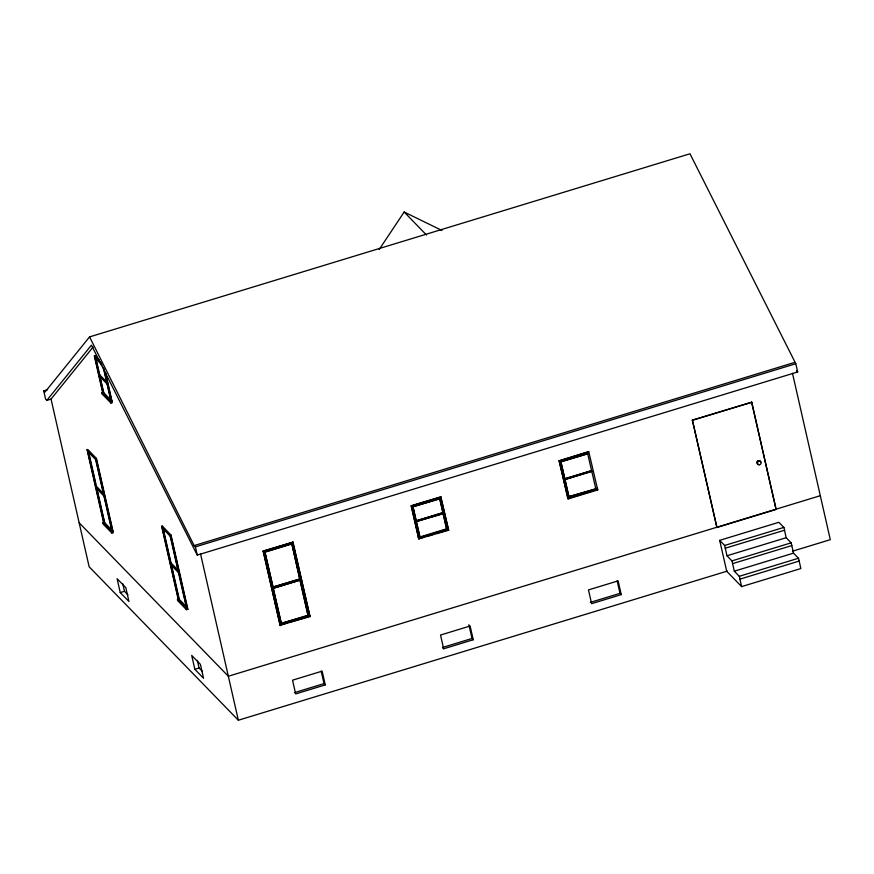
<?xml version="1.0" encoding="UTF-8"?>
<svg xmlns="http://www.w3.org/2000/svg" width="874" height="874" viewBox="0 0 874 874"><rect width="100%" height="100%" fill="white"/><g stroke="black" fill="none" stroke-linecap="round" stroke-linejoin="round"><path stroke-width="1.31" d="M379.196 249.483L404.159 212.021L441.949 230.452M43.7 390.853L45.579 399.101L46.814 400.379L91.431 345.154L197.262 555.099L797.678 371.974L795.799 363.726L689.979 153.769L89.563 336.905L44.945 392.131L43.7 390.853L47.611 389.662M46.814 400.379L51.042 399.09L93.092 347.044M799.197 561.064L798.596 558.41L793.505 553.144L791.789 545.584L732.598 563.632L734.313 571.192L739.404 576.469L740.005 579.123L799.197 561.064L800.824 568.559L741.622 586.618L726.709 571.268L719.684 540.351L778.876 522.291L783.967 527.568L784.644 530.19L725.278 548.206L726.993 555.766L732.084 561.042L732.598 563.632M103.252 367.309L110.922 401.046L111.621 400.827L103.755 392.732L102.629 392.513L94.359 356.089L95.058 355.882L99.407 360.35M105.535 372.63L112.353 402.63L110.943 403.056L102.236 394.108L101.93 392.732L103.34 392.306M102.236 394.108L103.645 393.682M101.93 392.732L110.627 401.679L112.036 401.253M104.006 522.958L87.761 451.487L95.637 459.582L111.872 531.053L112.582 530.846L104.705 522.75L103.591 522.532L87.039 449.684L87.739 449.465L96.446 458.424L113.303 532.648L111.894 533.074L103.198 524.127L102.881 522.75L104.29 522.324M96.446 458.424L95.736 458.632L112.287 531.49L111.872 531.053M95.637 459.582L96.337 459.374L104.301 494.422L103.602 494.629M104.301 494.422L96.435 486.315L95.725 486.534L104.618 495.798L112.582 530.846M104.618 495.798L103.908 496.006L96.042 487.911L96.741 487.692L104.705 522.75M102.881 522.75L111.588 531.698L112.997 531.272M178.569 599.564L162.335 528.093L170.212 536.188L186.446 607.659L187.145 607.441L179.279 599.346L178.154 599.138L161.603 526.29L162.313 526.072L171.042 535.139M161.603 526.29L170.31 535.238L171.009 535.019L187.91 609.364M170.212 536.188L170.911 535.97L178.875 571.017L178.165 571.235L170.299 563.14L170.998 562.922L178.875 571.017M89.563 336.905L194.137 545.584L794.553 362.448M194.137 545.584L195.383 546.862L795.799 363.726M176.559 569.695L171.315 564.298L170.605 564.517L178.482 572.612L179.192 572.394L187.145 607.441M120.251 592.572L128.959 601.52L125.801 587.623L117.094 578.675L120.251 592.572L124.479 591.283L127.965 594.866M263.183 550.981L292.987 542.164L309.538 615.012L307.921 615.23L299.957 580.172L273.18 588.344L281.352 623.61L279.942 624.036L263.183 550.981L280.051 625.194L310.062 616.596L309.33 614.793M419.083 539.247L418.362 537.455L447.958 528.42L448.679 530.223L418.668 538.821L411.173 505.838L440.769 496.814L448.165 528.639L446.548 528.857L439.677 498.617L412.899 506.778L416.253 521.559L443.238 513.606L416.253 521.559M559.131 460.707L588.759 451.672L597.729 489.91L568.133 498.934L559.131 460.707L567.619 497.35L569.029 496.924L560.857 461.658L587.841 453.704L561.064 461.865M692.361 420.077L751.76 402.237L776.112 509.444L716.92 527.503L692.361 420.077L716.92 527.503M263.391 551.188L292.987 542.164M411.173 505.838L440.977 497.022M559.338 460.926L588.726 451.683M692.569 420.285L751.76 402.237M290.408 544.141L264.909 551.92L281.352 623.61M265.117 552.128L291.894 543.967L308.129 615.438M412.899 506.778L439.884 498.825L446.756 529.065M187.877 609.244L186.468 609.681L177.761 600.722L177.455 599.356L178.864 598.919L162.313 526.072M177.455 599.356L186.151 608.304L187.56 607.867M413.107 506.996L419.979 537.237L418.57 537.663L411.381 506.046M418.777 537.881L448.373 528.846M419.957 538.439L423.814 537.259M426.392 536.472L432.827 534.506M437.972 532.943L446.985 530.19M272.874 586.967L299.858 579.014L273.081 587.186L265.204 553.22M560.857 461.658L568.821 496.705L597.215 488.326M567.412 497.131L597.423 488.533L597.729 489.91M567.718 498.508L596.057 489.866M281.144 623.391L307.921 615.23M279.735 623.828L309.746 615.22M280.051 625.194L287.764 622.845M290.343 622.059L308.358 616.563M194.847 669.298L203.555 678.246L200.397 664.349L191.69 655.402L194.847 669.298L199.075 668.009L202.56 671.582M820.304 495.689L228.343 676.247L79.152 522.794M719.684 540.351L724.655 545.463L783.847 527.404M726.993 555.766L786.196 537.718L791.287 542.983L791.789 545.584M294.418 692.645L324.014 683.621L325.259 684.899L295.663 693.923L292.539 680.18L322.135 671.156L325.259 684.899M473.249 639.757L472.004 638.479L442.408 647.514L443.653 648.792L473.249 639.757L470.125 626.013L440.529 635.037L443.653 648.792M590.365 602.383L619.994 593.348L621.239 594.626L591.611 603.661L588.486 589.917L618.115 580.882L621.239 594.626M731.964 560.889L791.167 542.83M51.042 399.09L89.148 566.778L238.34 720.231L727.299 571.093M792.489 551.21L830.3 539.673L792.5 373.318M734.313 571.192L793.505 553.144M739.284 576.305L798.475 558.257M725.278 548.206L724.655 545.463M796.433 370.696L797.678 371.974M776.112 509.444L751.553 402.018M404.159 212.021L426.534 235.04M448.679 530.223L440.769 496.814M419.979 537.237L416.548 522.849M291.894 543.967L299.651 578.806M94.359 356.089L101.318 363.256M102.083 365.092L95.08 357.892L103.045 392.939M299.957 580.172L273.18 588.344M99.144 375.765L107.021 383.861L107.721 383.642L99.844 375.547L95.79 357.674M110.922 401.046L111.337 401.472L103.94 368.948M310.062 616.596L292.779 541.946M87.039 449.684L96.337 459.374M170.911 535.97L163.034 527.874L170.998 562.922M186.446 607.659L186.861 608.086L170.31 535.238M784.47 530.157L786.196 537.718M739.907 579.058L741.622 586.618M617.153 580.849L619.994 593.348M587.634 453.486L595.806 488.752M567.827 497.557L568.133 498.934M468.879 624.735L472.004 638.479M321.173 671.123L324.014 683.621M280.15 624.255L280.467 625.62M200.539 553.865L238.34 720.231M195.383 546.862L197.262 555.099M186.151 608.304L186.468 609.681M197.36 660.427L199.075 668.009M171.315 564.298L179.279 599.346M105.164 372.39L111.621 400.827M110.627 401.679L110.943 403.056M100.149 376.869L103.755 392.732M95.058 355.882L99.21 374.127M99.789 376.694L103.056 391.071M111.588 531.698L111.894 533.074M122.753 583.701L124.479 591.283M88.766 452.568L96.435 486.315M88.645 453.442L95.572 483.934M96.763 489.211L104.006 521.046M757.277 462.324A1.125 1.038 -44.2 0 1 758.916 461.046M757.867 461.953A1.125 1.038 -44.2 0 1 758.282 461.538M758.228 464.28A1.967 1.814 -44.2 0 1 757.518 461.155A1.967 1.814 -44.2 0 1 760.642 461.876M99.691 374.859L98.98 375.077L106.857 383.173L107.568 382.954L99.691 374.859M442.878 512.699L416.1 520.871L442.878 512.699M591.534 470.671L564.757 478.832L591.534 470.671M591.698 471.359L564.91 479.52L591.698 471.359M759.178 464.804A1.967 1.814 -44.2 0 0 760.937 461.909A1.967 1.814 -44.2 0 0 757.66 462.04A1.967 1.814 -44.2 0 0 759.178 464.804"/></g></svg>
